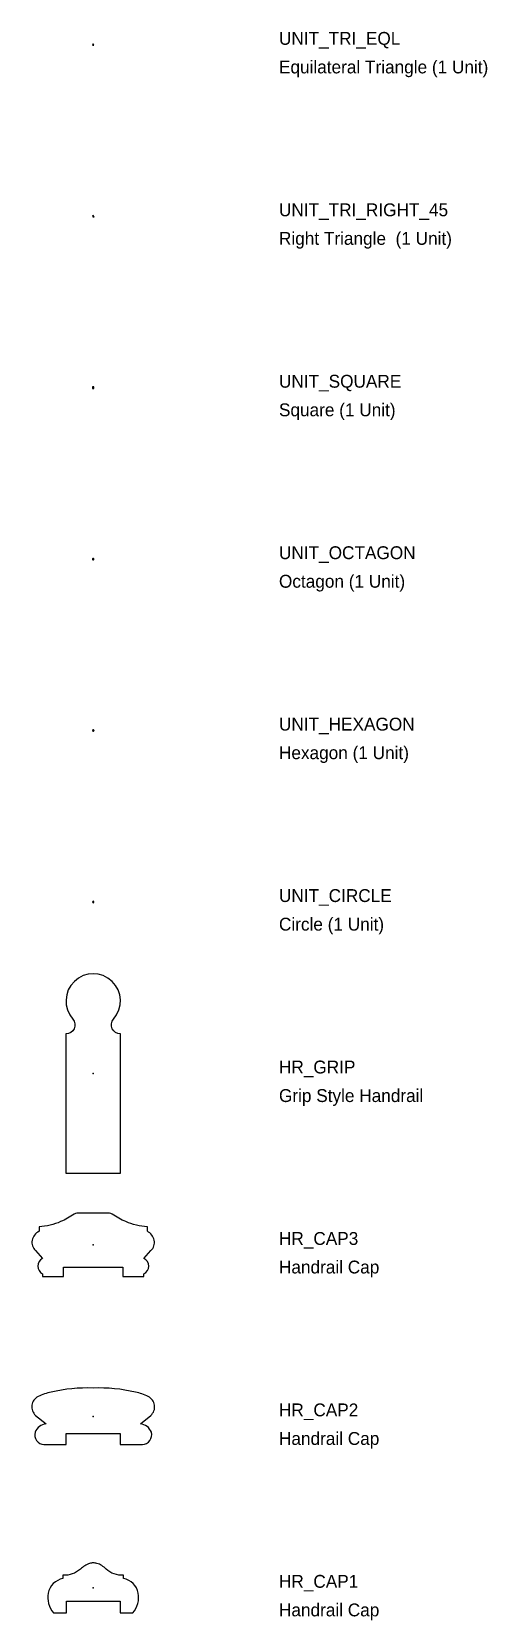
# Model space of a CAD drawing. Header units: millimetres. Extents: x -43 to 276, y 1537 to 2649.
import ezdxf

# ---------------------------------------------------------------- set-up
doc = ezdxf.new("R2010")
doc.units = ezdxf.units.MM
doc.header["$LTSCALE"] = 0.5
doc.layers.add('Insertion Points', color=1, linetype='Continuous')

msp = doc.modelspace()

# ---------------------------------------------------------------- linework, layer by layer
for points in [[(-0.5, 2639.7), (0.5, 2639.7), (0, 2640.6)], [(-0.3, 2519.7), (0.7, 2519.7), (-0.3, 2520.7)], [(-0.5, 2399.5), (0.5, 2399.5), (0.5, 2400.5), (-0.5, 2400.5)], [(-0.2, 2279.5), (0.2, 2279.5), (0.5, 2279.8), (0.5, 2280.2), (0.2, 2280.5), (-0.2, 2280.5), (-0.5, 2280.2), (-0.5, 2279.8)], [(0.3, 2159.5), (0.6, 2160), (0.3, 2160.5), (-0.3, 2160.5), (-0.6, 2160), (-0.3, 2159.5)]]:
    msp.add_lwpolyline(points, close=True)
for points in [[(-0.5, 2040, 1), (0.5, 2040, 1)], [(19.1, 1947.7, -0.639635), (14.2, 1958.1, 2.23218), (-14.2, 1958.1, -0.639635), (-19.1, 1947.7), (-19.1, 1850.1), (19.1, 1850.1)], [(-22.8, 1816.3, -0.089173), (-37.9, 1812.7), (-37.9, 1809.5, 0.21567), (-42.7, 1803.2, 0.276984), (-40.3, 1796), (-35.5, 1790.5, 0.623183), (-35.5, 1779.8), (-35.5, 1777.8), (-20.8, 1777.8), (-20.8, 1784.5), (20.8, 1784.5), (20.8, 1777.8), (35.5, 1777.8), (35.5, 1779.8, 0.623183), (35.5, 1790.5), (40.3, 1796, 0.276984), (42.7, 1803.2, 0.21567), (37.9, 1809.5), (37.9, 1812.7, -0.089173), (22.8, 1816.3, -0.056961), (13.3, 1821.6, 0.157924), (11.5, 1822.2), (-11.5, 1822.2, 0.157924), (-13.3, 1821.6, -0.056961)], [(-34.5, 1660.2), (-18.9, 1660.2), (-18.9, 1668.1), (18.9, 1668.1), (18.9, 1660.2), (34.5, 1660.2, 0.4688), (40.7, 1668.9, 0.273731), (33, 1674.8), (40.3, 1680.7, 0.538561), (38.5, 1693.8, 0.07767), (29.5, 1696.9, 0.067832), (0, 1699.8, 0.067832), (-29.5, 1696.9, 0.07767), (-38.5, 1693.8, 0.538561), (-40.3, 1680.7), (-33, 1674.8, 0.273731), (-40.7, 1668.9, 0.4688)], [(2.5, 1577.1, 0.024127), (1.3, 1577.3, 0.02389), (0, 1577.5, 0.024055), (-2.5, 1577.1, 0.072428), (-9, 1573.1, -0.212386), (-21.2, 1568.8), (-21.2, 1566.4, 0.309446), (-31.5, 1556.3, 0.233591), (-27.7, 1542.5), (-18.8, 1542.5), (-18.8, 1550.6), (18.8, 1550.6), (18.8, 1542.5), (27.7, 1542.5, 0.236209), (31.5, 1556.3, 0.309446), (21.2, 1566.4), (21.2, 1568.8, -0.212386), (9, 1573.1, 0.072428), (6, 1575.5, 0.072428)]]:
    msp.add_lwpolyline(points, format="xyb", close=True)
at = {"layer": 'Insertion Points'}
for p in [(0, 2640), (0, 2520), (0, 2400), (0, 2280), (0, 2160), (0, 2040), (0, 1920), (0, 1800), (0, 1680), (0, 1560)]:
    msp.add_point(p, dxfattribs=at)

# ---------------------------------------------------------------- texts
for s, p in [('UNIT_TRI_EQL', (130, 2640)), ('Equilateral Triangle (1 Unit)', (130, 2620)), ('UNIT_TRI_RIGHT_45', (130, 2520)), ('Right Triangle  (1 Unit)', (130, 2500)), ('UNIT_SQUARE', (130, 2400)), ('Square (1 Unit)', (130, 2380)), ('UNIT_OCTAGON', (130, 2280)), ('Octagon (1 Unit)', (130, 2260)), ('UNIT_HEXAGON', (130, 2160)), ('Hexagon (1 Unit)', (130, 2140)), ('UNIT_CIRCLE', (130, 2040)), ('Circle (1 Unit)', (130, 2020)), ('HR_GRIP', (130, 1920)), ('Grip Style Handrail', (130, 1900)), ('HR_CAP3', (130, 1800)), ('Handrail Cap', (130, 1780)), ('HR_CAP2', (130, 1680)), ('Handrail Cap', (130, 1660)), ('HR_CAP1', (130, 1560)), ('Handrail Cap', (130, 1540))]:
    msp.add_text(s, height=9).set_placement(p)

doc.saveas('drawing.dxf')
